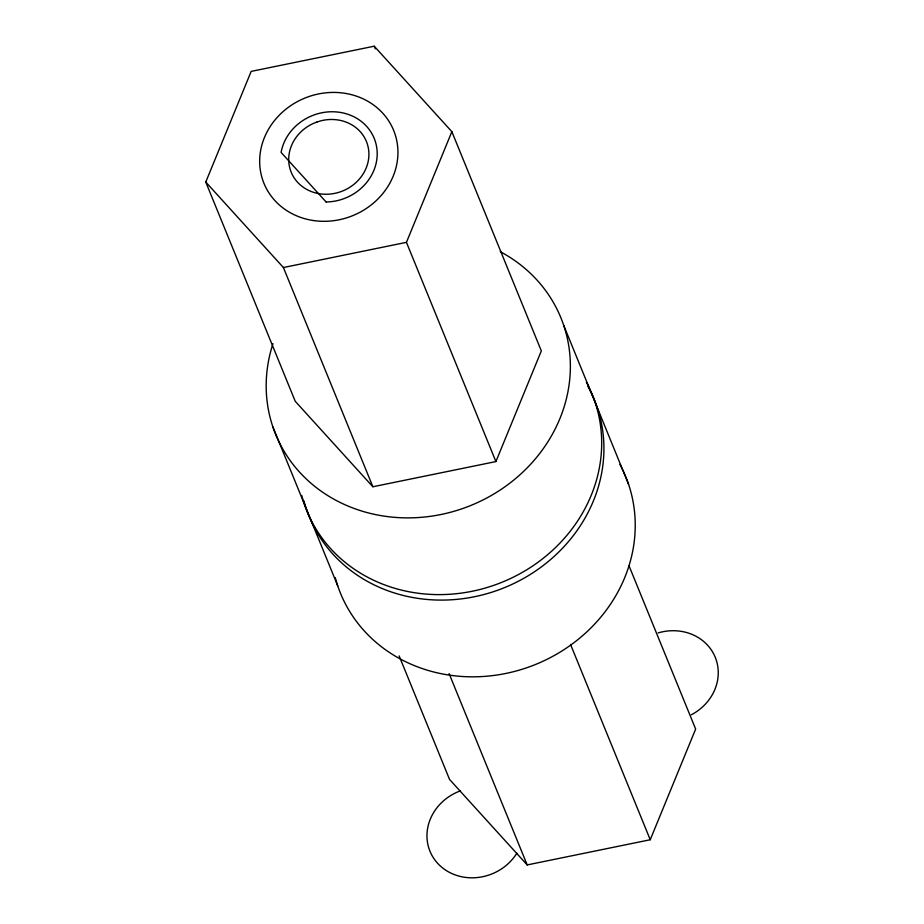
<?xml version="1.0" encoding="UTF-8"?>
<svg xmlns="http://www.w3.org/2000/svg" width="924" height="924" viewBox="0 0 924 924"><rect width="100%" height="100%" fill="white"/><g stroke="black" fill="none" stroke-linecap="round" stroke-linejoin="round"><path stroke-width="1.39" d="M205.763 182.051L251.178 71.391L374.22 46.2L451.859 131.67L541.325 350.901L495.911 461.573L372.869 486.763L295.23 401.282L205.763 182.051L283.402 267.533L372.869 486.763M495.911 461.573L406.445 242.342L451.859 131.67M399.133 655.89L449.561 779.452L527.188 864.933L650.242 839.743L695.645 729.071L628.955 565.65M283.402 267.533L406.445 242.342M563.732 325.41L628.597 484.361M374.22 46.2L375.306 48.856M570.535 644.432L650.242 839.743M449.11 673.608L527.188 864.933M272.823 426.773L337.687 585.724M516.851 853.187A49.018 44.433 -22.2 0 1 437.526 863.201A49.018 44.433 -22.2 0 1 460.279 790.898M658.119 632.917A49.018 44.433 -22.2 0 1 715.28 657.38A49.018 44.433 -22.2 0 1 691.325 714.795M500.265 251.698A154.077 139.639 -22.2 0 1 553.233 432.675A154.077 139.639 -22.2 0 1 360.533 510.66A154.077 139.639 -22.2 0 1 272.95 343.693M587.987 386.532A154.077 139.639 -22.2 0 1 503.869 587.883A154.077 139.639 -22.2 0 1 303.961 500.935M619.935 464.437A154.077 139.639 -22.2 0 1 534.499 664.887A154.077 139.639 -22.2 0 1 335.273 577.662M586.394 382.224A154.077 139.639 -22.2 0 1 500.947 582.674A154.077 139.639 -22.2 0 1 301.721 495.46M317.082 121.956L313.386 123.435A40.621 36.81 -22.2 0 0 302.414 186.636A40.621 36.81 -22.2 0 0 367.556 163.998A40.621 36.81 -22.2 0 0 320.974 120.79L317.082 121.956M326.103 201.975L281.092 152.425A49.018 44.433 -22.2 0 1 335.1 111.839A49.018 44.433 -22.2 0 1 376.992 157.969A49.018 44.433 -22.2 0 1 326.103 201.975M313.259 220.513A70.039 63.467 -22.2 0 0 394.929 133.83A70.039 63.467 -22.2 0 0 278.251 116.251A70.039 63.467 -22.2 0 0 313.259 220.513"/></g></svg>
